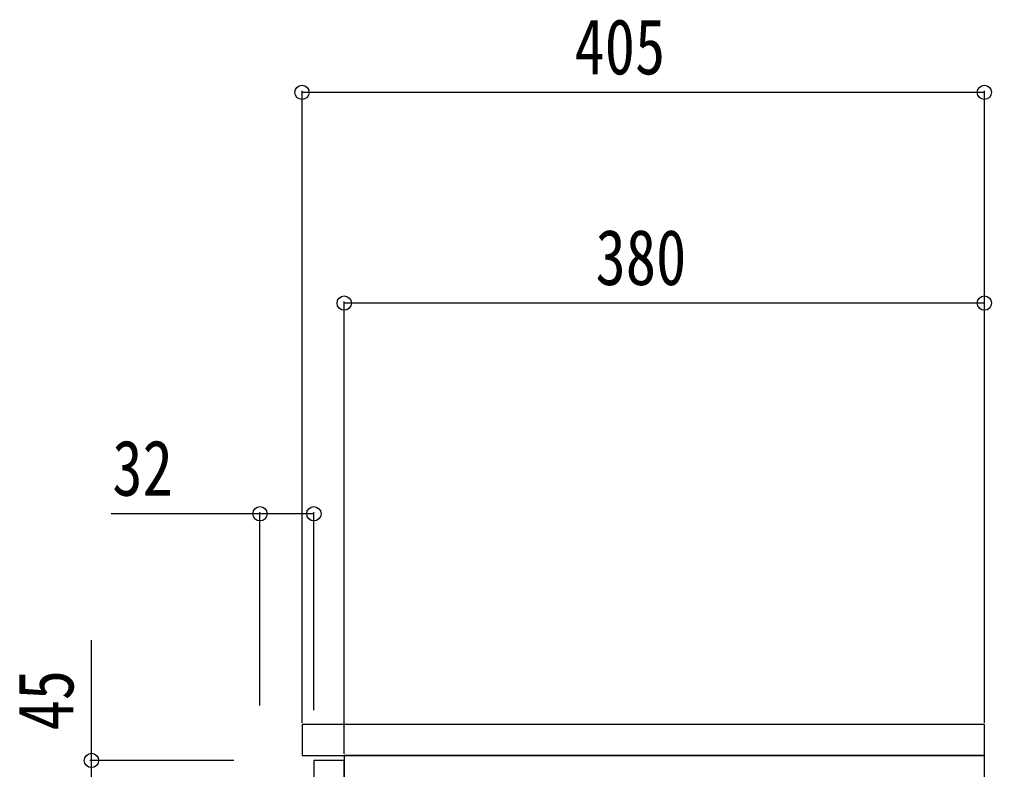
# Model space of a CAD drawing. Units: millimetres, scale not verified. Extents: x -4205 to 4205, y -2970 to 2970.
# Drawn here: x -1724 to -1147, y -1147 to -702 of the extents above; entities that cross this region are included whole.
import ezdxf
from ezdxf.enums import TextEntityAlignment as Align

# ---------------------------------------------------------------- set-up
doc = ezdxf.new("R2010")
doc.units = ezdxf.units.MM
doc.header["$LTSCALE"] = 20
doc.layers.add('0-3_YKK_12', color=2, linetype='Continuous')
doc.layers.add('0-5_YKK_D', color=6, linetype='Continuous')
doc.styles.add('ＭＳ ゴシック', font='')
doc.styles.get('ＭＳ ゴシック').set_extended_font_data('MS Gothic')

msp = doc.modelspace()

# ---------------------------------------------------------------- linework, layer by layer
at = {"layer": '0-3_YKK_12'}
for points in [[(-1555.98, -1138.8), (-1150.98, -1138.8), (-1150.98, -1120.4), (-1555.98, -1120.4)], [(-1548.98, -1915.8), (-1530.98, -1915.8), (-1530.98, -1141.8), (-1548.98, -1141.8)], [(-1530.98, -1918.8), (-1150.98, -1918.8), (-1150.98, -1138.8), (-1530.98, -1138.8)]]:
    msp.add_lwpolyline(points, close=True, dxfattribs=at)
at = {"layer": '0-5_YKK_D'}
for p, q in [((-1555.98, -1119.4), (-1555.98, -744.4)), ((-1150.98, -745.4), (-1555.98, -745.4)), ((-1150.98, -1119.4), (-1150.98, -744.4)), ((-1530.98, -1137.8), (-1530.98, -869.4)), ((-1150.98, -870.4), (-1530.98, -870.4)), ((-1150.98, -1119.4), (-1150.98, -869.4)), ((-1580.98, -1109.25), (-1580.98, -994.4)), ((-1548.98, -1111.85), (-1548.98, -994.4)), ((-1596.48, -1141.8), (-1681.98, -1141.8))]:
    msp.add_line(p, q, dxfattribs=at)
for points in [[(-1548.98, -995.4), (-1580.98, -995.4), (-1669.38, -995.4)], [(-1680.98, -1186.8), (-1680.98, -1141.8), (-1680.98, -1070.4)]]:
    msp.add_lwpolyline(points, dxfattribs=at)
for centre in [(-1555.98, -745.4), (-1150.98, -745.4), (-1530.98, -870.4), (-1150.98, -870.4), (-1580.98, -995.4), (-1548.98, -995.4), (-1680.98, -1141.8)]:
    msp.add_circle(centre, 4.25, dxfattribs=at)

# ---------------------------------------------------------------- texts
at = {"layer": '0-5_YKK_D', "style": 'ＭＳ ゴシック', "width": 0.8}
for s, p in [('405', (-1394.28, -744.6)), ('380', (-1381.78, -869.6)), ('32', (-1668.58, -994.6))]:
    msp.add_text(s, height=32.99, dxfattribs=at).set_placement(p, align=Align.BOTTOM_LEFT)
msp.add_text('45', height=32.99, rotation=90, dxfattribs=at).set_placement((-1681.78, -1124), align=Align.BOTTOM_LEFT)

doc.saveas('drawing.dxf')
